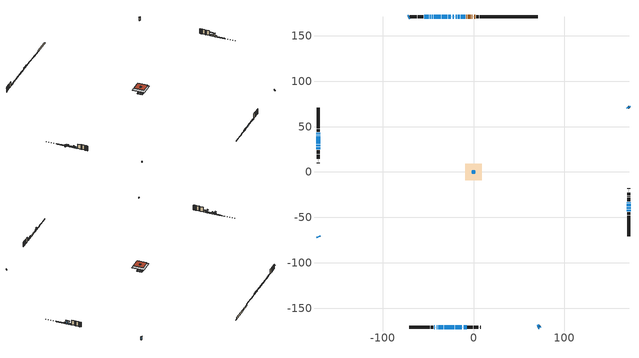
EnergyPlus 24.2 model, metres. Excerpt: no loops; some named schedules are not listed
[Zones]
conditioned space
 floor outside (Floor1 construction): -0.48,-0.48 -0.48,0.48 0.48,0.48 0.48,-0.48 z0.99
 floor adiabatic (Floor2 construction): -3.37,-3.37 -3.37,3.37 3.37,3.37 3.37,-3.37 z0.99
 floor adiabatic (AdiabaticFloorConstruction): -9.19,-9.19 -9.19,9.19 9.19,9.19 9.19,-9.19 z5.87
 floor foundation (Slab1 construction): -3.83,-3.83 -3.83,3.83 3.83,3.83 3.83,-3.83 z-1.45
 floor foundation (Slab2 construction): -3.37,-3.37 -3.37,3.37 3.37,3.37 3.37,-3.37 z-0.91
 floor foundation (Slab3 construction): -4.9,-3.03 -4.9,3.03 4.9,3.03 4.9,-3.03 z0
 wall outside (RimJoist1 construction): 29.78,171.3 14.87,171.3 / -70.95,-171.3 -56.05,-171.3 / -171.3,70.95 -171.3,56.05 / 171.3,-70.95 171.3,-56.05 z0.99:1.29
 wall outside (RimJoist2 construction): 13.94,171.3 6.85,171.3 / -55.12,-171.3 -48.02,-171.3 / -171.3,55.12 -171.3,48.02 / 171.3,-55.12 171.3,-48.02 z0.99:1.29
 wall outside (RimJoist3 construction): 5.92,171.3 2.97,171.3 / -47.09,-171.3 -44.14,-171.3 / -171.3,47.09 -171.3,44.14 / 171.3,-47.09 171.3,-44.14 z0.99:1.29
 wall outside (AdiabaticWallConstruction 1): 2.04,171.3 0.91,171.3 / -0.02,171.3 -0.31,171.3 / -1.23,171.3 -1.93,171.3 / -2.85,171.3 -4.49,171.3 / -5.42,171.3 -6.34,171.3 / -7.26,171.3 -8.08,171.3 z0.99:3.02
 wall outside (AdiabaticWallConstruction): -43.22,-171.3 -42.6,-171.3 z0.99:2.67; -171.3,43.22 -171.3,42.2 / -171.3,41.27 -171.3,40.25 / -20.04,-171.3 -17.07,-171.3 / -16.14,-171.3 -12.89,-171.3 z0.99:2.26; -171.3,39.33 -171.3,38.97 z0.99:2.74; -9,171.3 -14.06,171.3 / -41.68,-171.3 -41.46,-171.3 / -14.99,171.3 -17.59,171.3 / -40.54,-171.3 -39.77,-171.3 / -18.52,171.3 -19.66,171.3 / -20.58,171.3 -20.83,171.3 / -21.76,171.3 -22.9,171.3 / -38.84,-171.3 -37.92,-171.3 / -37,-171.3 -36.74,-171.3 / -35.82,-171.3 -34.55,-171.3 / -33.62,-171.3 -33.37,-171.3 / -32.45,-171.3 -25.31,-171.3 / -23.82,171.3 -24.18,171.3 / -24.38,-171.3 -20.97,-171.3 / 70.95,-171.3 71.66,-170.59 / -171.3,-70.95 -170.59,-71.66 / -171.3,38.04 -171.3,36.86 / -171.3,35.94 -171.3,33.05 / -171.3,32.12 -171.3,31.01 / -25.11,171.3 -27.81,171.3 / -28.74,171.3 -30.4,171.3 / -31.33,171.3 -33.19,171.3 / -34.12,171.3 -35.1,171.3 / -36.02,171.3 -40.34,171.3 / -41.27,171.3 -43.99,171.3 / -44.92,171.3 -46.21,171.3 / -47.14,171.3 -48.31,171.3 / -49.24,171.3 -54.52,171.3 / 171.3,-34.13 171.3,-33.32 / 72.31,-169.94 73.07,-169.18 / -11.96,-171.3 -11.58,-171.3 / -10.65,-171.3 -7.66,-171.3 z0.99:2.21; 171.3,-43.22 171.3,-41.38 z0.99:2.49; 171.3,-40.46 171.3,-38.65 / 171.3,70.95 170.54,71.71 / -70.95,171.3 -71.74,170.5 z0.99:5.82; 171.3,-37.72 171.3,-35.06 z0.99:3.05; -171.3,30.08 -171.3,29.72 z0.99:3.43; -171.3,28.8 -171.3,28.26 z0.99:1.53; -171.3,27.33 -171.3,24.95 z0.99:2.97
 wall outside (Wall1 construction): -55.45,171.3 -59.59,171.3 / -6.73,-171.3 -2.59,-171.3 / -171.3,24.02 -171.3,19.88 / 171.3,-32.39 171.3,-28.25 z0.99:8.31
 wall outside (Wall2 construction): -60.52,171.3 -61.34,171.3 / -1.66,-171.3 -0.84,-171.3 / -171.3,18.95 -171.3,18.13 / 171.3,-27.32 171.3,-26.5 z0.99:8.31
 wall outside (Wall3 construction): -62.27,171.3 -65,171.3 / 0.08,-171.3 2.82,-171.3 / -171.3,17.2 -171.3,14.47 / 171.3,-25.57 171.3,-22.84 z0.99:8.31
 wall outside (Wall4 construction): -65.93,171.3 -66.12,171.3 / 3.75,-171.3 3.94,-171.3 / -171.3,13.54 -171.3,13.35 / 171.3,-21.91 171.3,-21.72 z0.99:8.31
 wall outside (Wall5 construction): -67.05,171.3 -67.32,171.3 / 4.87,-171.3 5.14,-171.3 / -171.3,12.42 -171.3,12.15 / 171.3,-20.79 171.3,-20.52 z0.99:8.31
 wall outside (Wall6 construction): -68.25,171.3 -68.44,171.3 / 6.06,-171.3 6.26,-171.3 / -171.3,11.22 -171.3,11.03 / 171.3,-19.59 171.3,-19.4 z0.99:8.31
 wall outside (Wall7 construction): -69.37,171.3 -70.02,171.3 / 7.18,-171.3 7.84,-171.3 / -171.3,10.1 -171.3,9.45 / 171.3,-18.47 171.3,-17.82 z0.99:8.31
 wall foundation (FoundationWall1 construction): 45.66,171.3,-1.45 45.66,171.3,0.99 67.13,171.3,0.99 67.13,171.3,-1.35 70.95,171.3,-1.35 70.95,171.3,-1.45
 wall foundation (FoundationWall2 construction): 44.73,171.3 30.71,171.3 z-0.91:0.23
 window (WindowConstruction 39): -43.21,-171.3 -42.6,-171.3 z0.99:2.67
 window (WindowConstruction 8): -171.3,43.21 -171.3,42.2 z0.99:2.26
 window (WindowConstruction 9): -171.3,41.27 -171.3,40.25 z0.99:2.26
 window (WindowConstruction 10): -171.3,39.33 -171.3,38.97 z0.99:2.74
 window (WindowConstruction 11): -9,171.3 -14.06,171.3 z0.99:2.21
 window (WindowConstruction 12): -41.68,-171.3 -41.46,-171.3 z0.99:2.21
 window (WindowConstruction): -14.99,171.3 -17.59,171.3 z0.99:2.21
 window (WindowConstruction 40): -40.53,-171.3 -39.77,-171.3 z0.99:2.21
 window (WindowConstruction 13): 171.3,-43.21 171.3,-41.39 z0.99:2.49
 window (WindowConstruction 14): -18.52,171.3 -19.66,171.3 z0.99:2.21
 window (WindowConstruction 15): -20.59,171.3 -20.83,171.3 z0.99:2.21
 window (WindowConstruction 16): -21.76,171.3 -22.9,171.3 z0.99:2.21
 window (WindowConstruction 17): -38.84,-171.3 -37.92,-171.3 z0.99:2.21
 window (WindowConstruction 18): -36.99,-171.3 -36.75,-171.3 z0.99:2.21
 window (WindowConstruction 19): -35.82,-171.3 -34.55,-171.3 z0.99:2.21
 window (WindowConstruction 20): -33.62,-171.3 -33.37,-171.3 z0.99:2.21
 window (WindowConstruction 21): -32.45,-171.3 -25.31,-171.3 z0.99:2.21
 window (WindowConstruction 1): -23.82,171.3 -24.18,171.3 z0.99:2.21
 window (WindowConstruction 22): -24.38,-171.3 -20.97,-171.3 z0.99:2.21
 window (WindowConstruction 23): 70.95,-171.3 71.66,-170.59 z0.99:2.21
 window (WindowConstruction 24): -171.3,-70.95 -170.59,-71.66 z0.99:2.21
 window (WindowConstruction 25): -171.3,38.04 -171.3,36.86 z0.99:2.21
 window (WindowConstruction 26): -171.3,35.93 -171.3,33.05 z0.99:2.21
 window (WindowConstruction 27): -171.3,32.12 -171.3,31.01 z0.99:2.21
 window (WindowConstruction 2): -25.11,171.3 -27.81,171.3 z0.99:2.21
 window (WindowConstruction 41): -28.74,171.3 -30.4,171.3 z0.99:2.21
 window (WindowConstruction 28): 171.3,-40.46 171.3,-38.65 z0.99:5.81
 window (WindowConstruction 29): 171.3,-37.72 171.3,-35.06 z0.99:3.05
 window (WindowConstruction 30): -31.33,171.3 -33.19,171.3 z0.99:2.21
 window (WindowConstruction 31): -34.12,171.3 -35.09,171.3 z0.99:2.21
 window (WindowConstruction 32): -36.02,171.3 -40.34,171.3 z0.99:2.21
 window (WindowConstruction 33): -41.27,171.3 -43.99,171.3 z0.99:2.21
 window (WindowConstruction 34): -44.92,171.3 -46.21,171.3 z0.99:2.21
 window (WindowConstruction 3): -47.14,171.3 -48.31,171.3 z0.99:2.21
 window (WindowConstruction 35): -49.24,171.3 -54.52,171.3 z0.99:2.21
 window (WindowConstruction 36): 171.3,70.95 170.54,71.71 z0.99:5.81
 window (WindowConstruction 37): -70.95,171.3 -71.74,170.51 z0.99:5.81
 window (WindowConstruction 38): -171.3,30.08 -171.3,29.73 z0.99:3.43
 window (WindowConstruction 42): 171.3,-34.13 171.3,-33.32 z0.99:2.21
 window (WindowConstruction 43): 72.31,-169.94 73.07,-169.18 z0.99:2.21
 window (WindowConstruction 4): -20.04,-171.3 -17.07,-171.3 z0.99:2.26
 window (WindowConstruction 44): -171.3,28.8 -171.3,28.26 z0.99:1.52
 window (WindowConstruction 45): -171.3,27.33 -171.3,24.95 z0.99:2.97
 window (WindowConstruction 5): -16.14,-171.3 -12.89,-171.3 z0.99:2.26
 window (WindowConstruction 6): -11.96,-171.3 -11.58,-171.3 z0.99:2.21
 window (WindowConstruction 7): -10.65,-171.3 -7.66,-171.3 z0.99:2.21
 door (Door): 2.04,171.3 0.91,171.3 z0.99:3.02
 door (Door 1): -0.02,171.3 -0.31,171.3 z0.99:3.02
 door (Door 2): -1.24,171.3 -1.93,171.3 z0.99:3.02
 door (Door 3): -2.86,171.3 -4.49,171.3 z0.99:3.02
 door (Door 4): -5.42,171.3 -6.34,171.3 z0.99:3.02
 door (Door 5): -7.26,171.3 -8.07,171.3 z0.99:3.02
 ceiling adiabatic (AdiabaticFloorConstruction): 9.19,-9.19 9.19,9.19 -9.19,9.19 -9.19,-9.19 z5.87
 roof outside (Roof1 construction): -7.18,7.18 -7.18,-7.18 7.18,-7.18 7.18,7.18 z8.31
 roof outside (AdiabaticRoofConstruction): 1.2,1.2 -1.2,1.2 -1.2,-1.2 1.2,-1.2 z8.31; -0.66,0.66 -0.66,-0.66 0.66,-0.66 0.66,0.66 z8.31
 skylight (SkylightConstruction): 1.2,1.2 -1.2,1.2 -1.2,-1.2 1.2,-1.2 z8.31
 skylight (SkylightConstruction 1): -0.66,0.66 -0.66,-0.66 0.66,-0.66 0.66,0.66 z8.31
shading: -42.31,-171.3 -43.51,-171.3 -43.51,-173.12 -42.31,-173.12 z2.97; -171.3,41.9 -171.3,43.51 -172.21,43.51 -172.21,41.9 z2.56; -171.3,39.96 -171.3,41.57 -176.18,41.57 -176.18,39.96 z2.56; -171.3,37.75 -171.3,40.54 -171.91,40.54 -171.91,37.75 z3.96; 171.3,-41.09 171.3,-43.51 171.91,-43.51 171.91,-41.09 z2.79; -37.31,-171.3 -39.45,-171.3 -39.45,-171.91 -37.31,-171.91 z2.82; 171.3,-38.04 171.3,-41.07 171.91,-41.07 171.91,-38.04 z6.42; 171.3,-32.01 171.3,-40.77 171.91,-40.77 171.91,-32.01 z6.1; 170.11,72.14 171.73,70.52 172.16,70.95 170.54,72.57 z6.42; -72.18,170.07 -70.52,171.73 -70.95,172.16 -72.61,170.51 z6.42; -171.3,29.12 -171.3,30.69 -174.35,30.69 -174.35,29.12 z4.04; -16.77,-171.3 -20.34,-171.3 -20.34,-172.52 -16.77,-172.52 z2.56; -171.3,27.96 -171.3,29.1 -172.52,29.1 -172.52,27.96 z1.82; -171.3,24.65 -171.3,27.63 -172.52,27.63 -172.52,24.65 z3.27; -12.59,-171.3 -16.44,-171.3 -16.44,-172.52 -12.59,-172.52 z2.56; -11.28,-171.3 -12.26,-171.3 -12.26,-173.12 -11.28,-173.12 z2.51
[Building]
Building 1: Terrain=Suburbs
[Site:Location]
Vancouver Intl AP_BC: Latitude {deg}=49.19; Longitude {deg}=-123.18; Time Zone {hr}=-8; Elevation {m}=4; Keep Site Location Information=Yes
[Site:GroundTemperature:Shallow]
8.06451, 6.96315, 6.87495, 7.3976, 9.49575, 11.5841, 13.3946, 14.5416, 14.639, 13.7062, 11.9418, 9.91751
[Site:WaterMainsTemperature]
Calculation Method=Schedule; Temperature Schedule=mains temperature schedule
[Material] Roughness=Rough; Thermal Absorptance=0.9
Name | Thickness {m} | Conductivity {W/m-K} | Density {kg/m3} | Specific Heat {J/kg-K} | Solar Absorptance | Visible Absorptance
asphalt or fiberglass shingles | 0.00635 | 0.162714 | 1121.4 | 1465.45 | 0.4 | 0.4
asphalt or fiberglass shingles 1 | 0.00635 | 0.162714 | 1121.4 | 1465.45 | 0.7 | 0.7
concrete 4.0 in. | 0.1016 | 1.803125 | 2242.8 | 837.4 | 0.7 | 0.7
concrete 8.0 in. | 0.2032 | 1.803125 | 2242.8 | 837.4 | 0.7 | 0.7
door material | 0.04445 | 0.0639163 | 512.64 | 1214.23 | 0.7 | 0.7
door material 1 | 0.04445 | 0.188738 | 512.64 | 1214.23 | 0.7 | 0.7
exterior vertical ins | 0.00216305 | 0.029427 | 32.04 | 1214.23 | 0.7 | 0.7
exterior vertical ins 1 | 0.00139922 | 0.029427 | 32.04 | 1214.23 | 0.7 | 0.7
floor covering | 0.0127 | 0.0433444 | 54.468 | 1339.84 | 0.6 | 0.6
floor covering 1 | 0.0127 | 9.015625 | 54.468 | 1339.84 | 0.6 | 0.6
floor rigid ins; roof rigid ins | 0.051816 | 0.029427 | 32.04 | 1214.23 | 0.7 | 0.7
floor rigid ins 1; roof rigid ins 1; wall rigid ins | 0.512978 | 0.029427 | 32.04 | 1214.23 | 0.7 | 0.7
floor stud and cavity | 0.1397 | 0.0831458 | 92.3553 | 1139.71 | 0.7 | 0.7
floor stud and cavity 1 | 0.0889 | 0.233522 | 50.32683 | 1063.81 | 0.7 | 0.7
floor stud and cavity 2 | 0.1397 | 1.75129 | 37.0049 | 1207.88 | 0.7 | 0.7
furniture material conditioned space 1 | 0.1524 | 0.115458 | 640.8 | 1214.23 | 0.6 | 0.6
gypsum board | 0.0127 | 0.160291 | 801 | 837.4 | 0.6 | 0.6
gypsum board 1 | 0.0127 | 0.160291 | 801 | 837.4 | 0.7 | 0.7
osb sheathing 0.5 in. | 0.0127 | 0.115458 | 512.64 | 1214.23 | 0.7 | 0.7
osb sheathing 0.75 in. | 0.01905 | 0.115458 | 512.64 | 1214.23 | 0.7 | 0.7
osb sheathing 2.0 in. | 0.0508 | 0.115458 | 512.64 | 1214.23 | 0.7 | 0.7
rim joist stud and cavity | 0.0508 | 0.028103 | 125.044 | 1163.47 | 0.6 | 0.6
rim joist stud and cavity 1 | 0.0508 | 0.028213 | 125.044 | 1163.47 | 0.6 | 0.6
roof stud and cavity | 0.2032 | 0.17513 | 78.34581 | 1123.46 | 0.7 | 0.7
roof stud and cavity 1 | 0.18415 | 1.7868 | 37.0049 | 1207.88 | 0.6 | 0.6
wall stud and cavity | 0.1397 | 0.0911936 | 139.0536 | 1170.24 | 0.7 | 0.7
wall stud and cavity 1 | 0.1397 | 0.0901573 | 139.0536 | 1170.24 | 0.7 | 0.7
wall stud and cavity 2 | 0.1397 | 0.0932297 | 139.0536 | 1170.24 | 0.7 | 0.7
wall stud and cavity 3 | 0.1397 | 0.0930111 | 139.0536 | 1170.24 | 0.7 | 0.7
wall stud and cavity 4 | 0.1397 | 0.132452 | 139.0536 | 1170.24 | 0.7 | 0.7
wall stud and cavity 5 | 0.1397 | 0.139436 | 139.0536 | 1170.24 | 0.7 | 0.7
wall stud and cavity 6 | 0.1397 | 0.100653 | 139.0536 | 1170.24 | 0.7 | 0.7
wall stud and cavity 7 | 0.0889 | 0.380278 | 52.3479 | 1209.89 | 0.7 | 0.7
wall stud and cavity 8 | 0.0889 | 0.391764 | 83.0341 | 1211.67 | 0.7 | 0.7
wood siding | 0.0254 | 0.102417 | 544.68 | 1172.36 | 0.4 | 0.4
wood siding 1; wood siding 2; wood siding 3 | 0.0254 | 0.102417 | 544.68 | 1172.36 | 0.7 | 0.7
[WindowMaterial:SimpleGlazingSystem]
Name | U-Factor {W/m2-K} | Solar Heat Gain Coefficient
SkylightMaterial | 3.89213 | 0.7499
SkylightMaterial 1 | 5.64975 | 0.7368
WindowMaterial | 3.71739 | 0.71
WindowMaterial 1 | 5.624059 | 0.6
WindowMaterial 10 | 3.90135 | 0.68
WindowMaterial 11 | 4.7593 | 0.61
WindowMaterial 12 | 5.89604 | 0.78
WindowMaterial 13 | 2.95653 | 0.64
WindowMaterial 14 | 6.08625 | 0.57
WindowMaterial 15 | 5.55195 | 0.72
WindowMaterial 16 | 3.80653 | 0.69
WindowMaterial 17 | 3.66288 | 0.7
WindowMaterial 18 | 4.979606 | 0.6
WindowMaterial 19 | 3.78893 | 0.69
WindowMaterial 2 | 3.39431 | 0.72
WindowMaterial 20 | 3.6589 | 0.71
WindowMaterial 21 | 3.79347 | 0.69
WindowMaterial 22 | 4.158 | 0.68
WindowMaterial 23 | 4.25339 | 0.68
WindowMaterial 24 | 3.7259 | 0.69
WindowMaterial 25 | 2.86512 | 0.72
WindowMaterial 26 | 3.26882 | 0.73
WindowMaterial 27 | 2.98152 | 0.62
WindowMaterial 28 | 2.98776 | 0.61
WindowMaterial 29 | 2.8725 | 0.71
WindowMaterial 3 | 5.55536 | 0.72
WindowMaterial 30 | 2.93098 | 0.66
WindowMaterial 31 | 5.56785 | 0.72
WindowMaterial 32 | 3.44825 | 0.72
WindowMaterial 33 | 2.89351 | 0.69
WindowMaterial 34 | 2.890102 | 0.7
WindowMaterial 35 | 4.50436 | 0.63
WindowMaterial 36 | 2.95937 | 0.63
WindowMaterial 37 | 2.96789 | 0.62
WindowMaterial 38 | 2.97698 | 0.62
WindowMaterial 39 | 4.40726 | 0.67
WindowMaterial 4 | 3.716251 | 0.71
WindowMaterial 40 | 3.7242 | 0.69
WindowMaterial 41 | 5.62065 | 0.6
WindowMaterial 42 | 4.05636 | 0.69
WindowMaterial 5 | 3.69411 | 0.71
WindowMaterial 6 | 4.576468 | 0.63
WindowMaterial 7 | 3.7577 | 0.71
WindowMaterial 8 | 3.73556 | 0.69
WindowMaterial 9 | 4.57022 | 0.63
[Construction]
AdiabaticFloorConstruction: floor stud and cavity 2, floor rigid ins 1, osb sheathing 0.75 in., floor covering
AdiabaticRoofConstruction: asphalt or fiberglass shingles 1, roof rigid ins 1, osb sheathing 0.75 in., roof stud and cavity 1
AdiabaticWallConstruction: wood siding 2, wall rigid ins, wall stud and cavity 7, gypsum board
AdiabaticWallConstruction 1: wood siding 3, wall rigid ins, wall stud and cavity 7, gypsum board
Door; Door 2: door material
Door 1; Door 3; Door 4; Door 5: door material 1
Floor1 construction: floor stud and cavity, floor rigid ins, osb sheathing 0.75 in., floor covering
Floor2 construction: floor stud and cavity 1, floor covering 1
FoundationWall1 construction: concrete 8.0 in.
FoundationWall2 construction: concrete 8.0 in., gypsum board 1
furniture construction conditioned space 1: furniture material conditioned space 1
PartitionWallConstruction: gypsum board, wall stud and cavity 8, gypsum board
RimJoist1 construction; RimJoist2 construction: wood siding 1, osb sheathing 2.0 in., rim joist stud and cavity
RimJoist3 construction: wood siding 1, osb sheathing 2.0 in., rim joist stud and cavity 1
Roof1 construction: asphalt or fiberglass shingles, roof rigid ins, osb sheathing 0.75 in., roof stud and cavity, gypsum board
SkylightConstruction: SkylightMaterial
SkylightConstruction 1: SkylightMaterial 1
Slab1 construction; Slab2 construction; Slab3 construction: concrete 4.0 in.
Wall1 construction: wood siding, osb sheathing 0.5 in., wall stud and cavity, gypsum board
Wall2 construction: wood siding, osb sheathing 0.5 in., wall stud and cavity 1, gypsum board
Wall3 construction: wood siding, osb sheathing 0.5 in., wall stud and cavity 2, gypsum board
Wall4 construction: wood siding, osb sheathing 0.5 in., wall stud and cavity 3, gypsum board
Wall5 construction: wood siding, osb sheathing 0.5 in., wall stud and cavity 4, gypsum board
Wall6 construction: wood siding, osb sheathing 0.5 in., wall stud and cavity 5, gypsum board
Wall7 construction: wood siding, osb sheathing 0.5 in., wall stud and cavity 6, gypsum board
WindowConstruction: WindowMaterial
WindowConstruction 1: WindowMaterial 1
WindowConstruction 10: WindowMaterial 9
WindowConstruction 11: WindowMaterial 10
WindowConstruction 12: WindowMaterial 11
WindowConstruction 13: WindowMaterial 12
WindowConstruction 14: WindowMaterial 13
WindowConstruction 15; WindowConstruction 18: WindowMaterial 14
WindowConstruction 16: WindowMaterial 15
WindowConstruction 17: WindowMaterial 16
WindowConstruction 19: WindowMaterial 17
WindowConstruction 2: WindowMaterial 2
WindowConstruction 20: WindowMaterial 18
WindowConstruction 21: WindowMaterial 19
WindowConstruction 22: WindowMaterial 20
WindowConstruction 23; WindowConstruction 24: WindowMaterial 21
WindowConstruction 25: WindowMaterial 22
WindowConstruction 26: WindowMaterial 23
WindowConstruction 27: WindowMaterial 24
WindowConstruction 28: WindowMaterial 25
WindowConstruction 29: WindowMaterial 26
WindowConstruction 3: WindowMaterial 3
WindowConstruction 30: WindowMaterial 27
WindowConstruction 31: WindowMaterial 28
WindowConstruction 32: WindowMaterial 29
WindowConstruction 33: WindowMaterial 30
WindowConstruction 34: WindowMaterial 31
WindowConstruction 35: WindowMaterial 32
WindowConstruction 36: WindowMaterial 33
WindowConstruction 37: WindowMaterial 34
WindowConstruction 38: WindowMaterial 35
WindowConstruction 39: WindowMaterial 36
WindowConstruction 4: WindowMaterial 4
WindowConstruction 40: WindowMaterial 37
WindowConstruction 41: WindowMaterial 38
WindowConstruction 42: WindowMaterial 39
WindowConstruction 43: WindowMaterial 40
WindowConstruction 44: WindowMaterial 41
WindowConstruction 45: WindowMaterial 42
WindowConstruction 5: WindowMaterial 5
WindowConstruction 6: WindowMaterial 6
WindowConstruction 7: WindowMaterial 7
WindowConstruction 8; WindowConstruction 9: WindowMaterial 8
[Zone]
conditioned space: Multiplier=1; Volume {m3}=1236.4; Part of Total Floor Area=Yes
[Space]
conditioned space 1: Zone=conditioned space; Volume {m3}=1236.4
[SurfaceProperty:ExposedFoundationPerimeter] Exposed Perimeter Calculation Method=TotalExposedPerimeter
Name | Total Exposed Perimeter {m}
Slab1 | 25.298
Slab2 | 14.021
Slab3 | 31.699
[InternalMass] Zone or ZoneList=conditioned space; Space or SpaceList=conditioned space 1
Name | Construction | Surface Area {m2}
furniture mass conditioned space 1 | furniture construction conditioned space 1 | 218.976
partition wall mass | PartitionWallConstruction | 502.1
[Lights]
interior lighting: Zone or ZoneList or Space or SpaceList=conditioned space 1; Schedule=interior lighting schedule; Design Level Calculation Method=LightingLevel; Lighting Level {W}=343.2; Return Air Fraction=0; Fraction Radiant=0.6; Fraction Visible=0.2; Fraction Replaceable=1
[People]
occupants: Zone or ZoneList or Space or SpaceList=conditioned space 1; Number of People Schedule=occupants schedule; Number of People Calculation Method=People; Number of People=3; Fraction Radiant=0.314171; Sensible Heat Fraction=0.56303; Activity Level Schedule=occupants activity schedule; Carbon Dioxide Generation Rate {m3/s-W}=0; Enable ASHRAE 55 Comfort Warnings=No; Mean Radiant Temperature Calculation Type=EnclosureAveraged
[ElectricEquipment] Zone or ZoneList or Space or SpaceList=conditioned space 1; Design Level Calculation Method=EquipmentLevel
Name | Schedule | Design Level {W} | Fraction Latent | Fraction Radiant | Fraction Lost
clothes dryer | clothes dryer schedule | 140.772 | 0.015 | 0.081 | 0.85
clothes washer | clothes washer schedule | 32.1985 | 0.03 | 0.162 | 0.7
cooking range | cooking range schedule | 215.147 | 0.08 | 0.432 | 0.2
dishwasher | dishwasher schedule | 66.8632 | 0.3 | 0.18 | 0.4
fridge | fridge schedule | 72.9452 | 0 | 0.6 | 0
mech vent bath fan 0 | mech vent bath fan 0 schedule | 25.1 | 0 | 0 | 1
mech vent bath fan 1 | mech vent bath fan 1 schedule | 25.1 | 0 | 0 | 1
mech vent house fan | mech vent house fan schedule | 0 | 0 | 0 | 1
mech vent house fan cfis | mech vent house fan cfis schedule | 0 | 0 | 0 | 0
mech vent range fan 0 | mech vent range fan 0 schedule | 57 | 0 | 0 | 1
misc plug loads | misc plug loads schedule | 494.7 | 0.045 | 0.513 | 0.1
whole house fan | Always On Discrete | 0 | 0 | 0 | 1
[OtherEquipment] Zone or ZoneList or Space or SpaceList=conditioned space 1; Design Level Calculation Method=EquipmentLevel
Name | Fuel Type | Schedule | Design Level {W} | Fraction Latent | Fraction Radiant | Fraction Lost
clothes dryer 1 | Electricity | clothes dryer schedule | 0 | 0.015 | 0.081 | 0.85
cooking range 1 | Electricity | cooking range schedule | 0 | 0.08 | 0.432 | 0.2
general water use latent | None | general water use schedule | 62.594 | 1 | 0 | 0
general water use sensible | None | general water use schedule | -61.6891 | 0 | 0.6 | 0
mech vent house fan latent load | None | Always On Discrete | 0 | 1 | 0 | 0
mech vent house fan sensible load | None | Always On Discrete | 0 | 0 | 0 | 0
water heater energy adjustment1; water heater energy adjustment2 | NaturalGas | Always On Discrete | 0.01 | 0 | 0 | 1
[ZoneInfiltration:DesignFlowRate] Zone or ZoneList or Space or SpaceList=conditioned space 1; Schedule=Always On Discrete; Design Flow Rate Calculation Method=Flow/Zone; Design Flow Rate {m3/s}=0
infil flow; natural vent flow; whole house fan flow
[Foundation:Kiva] Initial Indoor Air Temperature {C}=18; Wall Depth Below Slab {m}=0.2032
Name | Wall Height Above Grade {m} | Custom Block Material Name 1 | Custom Block Depth 1 {m} | Custom Block X Position 1 {m} | Custom Block Z Position 1 {m}
Foundation Kiva 1 | 0.98999 | exterior vertical ins | 2.43998 | 0.2032 | 0
Foundation Kiva 2 | 0.230002 | exterior vertical ins 1 | 1.14001 | 0.2159 | 0
Foundation Kiva 3 | 0.1016
[Foundation:Kiva:Settings]
Soil Conductivity {W/m-K}=0.849921; Soil Density {kg/m3}=1842.3; Soil Specific Heat {J/kg-K}=418.7; Ground Solar Absorptivity=0.9; Ground Thermal Absorptivity=0.9; Ground Surface Roughness {m}=0.03; Far-Field Width {m}=40; Deep-Ground Boundary Condition=ZeroFlux; Deep-Ground Depth {m}=40; Minimum Cell Dimension {m}=0.2; Maximum Cell Growth Coefficient=3; Simulation Timestep=Timestep
[Exterior:Lights]
exterior lighting: Schedule=exterior lighting schedule; Design Level {W}=75.6
[Schedule:Week:Daily]
interior lighting schedule Week Rule - Jan1-Jan27: interior lighting schedule day, interior lighting schedule day, interior lighting schedule day, interior lighting schedule day, interior lighting schedule day, interior lighting schedule day, interior lighting schedule day, interior lighting schedule default day, interior lighting schedule default day, interior lighting schedule default day, interior lighting schedule default day, interior lighting schedule default day
interior lighting schedule Week Rule - Jan28-Feb3: interior lighting schedule day, interior lighting schedule day, interior lighting schedule day, interior lighting schedule day, interior lighting schedule day 1, interior lighting schedule day 1, interior lighting schedule day 1, interior lighting schedule default day, interior lighting schedule default day, interior lighting schedule default day, interior lighting schedule default day, interior lighting schedule default day
interior lighting schedule Week Rule - Feb4-Feb24: interior lighting schedule day 1, interior lighting schedule day 1, interior lighting schedule day 1, interior lighting schedule day 1, interior lighting schedule day 1, interior lighting schedule day 1, interior lighting schedule day 1, interior lighting schedule default day, interior lighting schedule default day, interior lighting schedule default day, interior lighting schedule default day, interior lighting schedule default day
interior lighting schedule Week Rule - Feb25-Mar3: interior lighting schedule day 1, interior lighting schedule day 1, interior lighting schedule day 1, interior lighting schedule day 1, interior lighting schedule day 2, interior lighting schedule day 2, interior lighting schedule day 2, interior lighting schedule default day, interior lighting schedule default day, interior lighting schedule default day, interior lighting schedule default day, interior lighting schedule default day
interior lighting schedule Week Rule - Mar4-Mar31: interior lighting schedule day 2, interior lighting schedule day 2, interior lighting schedule day 2, interior lighting schedule day 2, interior lighting schedule day 2, interior lighting schedule day 2, interior lighting schedule day 2, interior lighting schedule default day, interior lighting schedule default day, interior lighting schedule default day, interior lighting schedule default day, interior lighting schedule default day
interior lighting schedule Week Rule - Apr1-Apr28: interior lighting schedule day 3, interior lighting schedule day 3, interior lighting schedule day 3, interior lighting schedule day 3, interior lighting schedule day 3, interior lighting schedule day 3, interior lighting schedule day 3, interior lighting schedule default day, interior lighting schedule default day, interior lighting schedule default day, interior lighting schedule default day, interior lighting schedule default day
interior lighting schedule Week Rule - Apr29-May5: interior lighting schedule day 3, interior lighting schedule day 3, interior lighting schedule day 4, interior lighting schedule day 4, interior lighting schedule day 4, interior lighting schedule day 4, interior lighting schedule day 4, interior lighting schedule default day, interior lighting schedule default day, interior lighting schedule default day, interior lighting schedule default day, interior lighting schedule default day
interior lighting schedule Week Rule - May6-May26: interior lighting schedule day 4, interior lighting schedule day 4, interior lighting schedule day 4, interior lighting schedule day 4, interior lighting schedule day 4, interior lighting schedule day 4, interior lighting schedule day 4, interior lighting schedule default day, interior lighting schedule default day, interior lighting schedule default day, interior lighting schedule default day, interior lighting schedule default day
interior lighting schedule Week Rule - May27-Jun2: interior lighting schedule day 4, interior lighting schedule day 4, interior lighting schedule day 4, interior lighting schedule day 4, interior lighting schedule day 4, interior lighting schedule day 5, interior lighting schedule day 5, interior lighting schedule default day, interior lighting schedule default day, interior lighting schedule default day, interior lighting schedule default day, interior lighting schedule default day
interior lighting schedule Week Rule - Jun3-Jun30: interior lighting schedule day 5, interior lighting schedule day 5, interior lighting schedule day 5, interior lighting schedule day 5, interior lighting schedule day 5, interior lighting schedule day 5, interior lighting schedule day 5, interior lighting schedule default day, interior lighting schedule default day, interior lighting schedule default day, interior lighting schedule default day, interior lighting schedule default day
interior lighting schedule Week Rule - Jul1-Jul28: interior lighting schedule day 6, interior lighting schedule day 6, interior lighting schedule day 6, interior lighting schedule day 6, interior lighting schedule day 6, interior lighting schedule day 6, interior lighting schedule day 6, interior lighting schedule default day, interior lighting schedule default day, interior lighting schedule default day, interior lighting schedule default day, interior lighting schedule default day
interior lighting schedule Week Rule - Jul29-Aug4: interior lighting schedule day 6, interior lighting schedule day 6, interior lighting schedule day 6, interior lighting schedule day 7, interior lighting schedule day 7, interior lighting schedule day 7, interior lighting schedule day 7, interior lighting schedule default day, interior lighting schedule default day, interior lighting schedule default day, interior lighting schedule default day, interior lighting schedule default day
interior lighting schedule Week Rule - Aug5-Aug25: interior lighting schedule day 7, interior lighting schedule day 7, interior lighting schedule day 7, interior lighting schedule day 7, interior lighting schedule day 7, interior lighting schedule day 7, interior lighting schedule day 7, interior lighting schedule default day, interior lighting schedule default day, interior lighting schedule default day, interior lighting schedule default day, interior lighting schedule default day
interior lighting schedule Week Rule - Aug26-Sep1: interior lighting schedule day 7, interior lighting schedule day 7, interior lighting schedule day 7, interior lighting schedule day 7, interior lighting schedule day 7, interior lighting schedule day 7, interior lighting schedule day 8, interior lighting schedule default day, interior lighting schedule default day, interior lighting schedule default day, interior lighting schedule default day, interior lighting schedule default day
interior lighting schedule Week Rule - Sep2-Sep29: interior lighting schedule day 8, interior lighting schedule day 8, interior lighting schedule day 8, interior lighting schedule day 8, interior lighting schedule day 8, interior lighting schedule day 8, interior lighting schedule day 8, interior lighting schedule default day, interior lighting schedule default day, interior lighting schedule default day, interior lighting schedule default day, interior lighting schedule default day
interior lighting schedule Week Rule - Sep30-Oct6: interior lighting schedule day 8, interior lighting schedule day 9, interior lighting schedule day 9, interior lighting schedule day 9, interior lighting schedule day 9, interior lighting schedule day 9, interior lighting schedule day 9, interior lighting schedule default day, interior lighting schedule default day, interior lighting schedule default day, interior lighting schedule default day, interior lighting schedule default day
interior lighting schedule Week Rule - Oct7-Oct27: interior lighting schedule day 9, interior lighting schedule day 9, interior lighting schedule day 9, interior lighting schedule day 9, interior lighting schedule day 9, interior lighting schedule day 9, interior lighting schedule day 9, interior lighting schedule default day, interior lighting schedule default day, interior lighting schedule default day, interior lighting schedule default day, interior lighting schedule default day
[Schedule:Year]
interior lighting schedule: interior lighting schedule Week Rule - Jan1-Jan27, 1, 1, 1, 27, interior lighting schedule Week Rule - Jan28-Feb3, 1, 28, 2, 3, interior lighting schedule Week Rule - Feb4-Feb24, 2, 4, 2, 24, interior lighting schedule Week Rule - Feb25-Mar3, 2, 25, 3, 3, interior lighting schedule Week Rule - Mar4-Mar31, 3, 4, 3, 31, interior lighting schedule Week Rule - Apr1-Apr28, 4, 1, 4, 28, interior lighting schedule Week Rule - Apr29-May5, 4, 29, 5, 5, interior lighting schedule Week Rule - May6-May26, 5, 6, 5, 26, interior lighting schedule Week Rule - May27-Jun2, 5, 27, 6, 2, interior lighting schedule Week Rule - Jun3-Jun30, 6, 3, 6, 30, interior lighting schedule Week Rule - Jul1-Jul28, 7, 1, 7, 28, interior lighting schedule Week Rule - Jul29-Aug4, 7, 29, 8, 4, interior lighting schedule Week Rule - Aug5-Aug25, 8, 5, 8, 25, interior lighting schedule Week Rule - Aug26-Sep1, 8, 26, 9, 1, interior lighting schedule Week Rule - Sep2-Sep29, 9, 2, 9, 29, interior lighting schedule Week Rule - Sep30-Oct6, 9, 30, 10, 6, interior lighting schedule Week Rule - Oct7-Oct27, 10, 7, 10, 27, interior lighting schedule Week Rule - Oct28-Nov3, 10, 28, 11, 3, interior lighting schedule Week Rule - Nov4-Nov24, 11, 4, 11, 24, interior lighting schedule Week Rule - Nov25-Dec1, 11, 25, 12, 1, interior lighting schedule Week Rule - Dec2-Dec31, 12, 2, 12, 31
occupants schedule: occupants schedule Week Rule - Jan1-Dec31, 1, 1, 12, 31
clothes dryer schedule: clothes dryer schedule Week Rule - Jan1-Dec31, 1, 1, 12, 31
clothes washer schedule: clothes washer schedule Week Rule - Jan1-Dec31, 1, 1, 12, 31
cooking range schedule: cooking range schedule Week Rule - Jan1-Dec31, 1, 1, 12, 31
dishwasher schedule: dishwasher schedule Week Rule - Jan1-Dec31, 1, 1, 12, 31
mech vent bath fan 0 schedule: mech vent bath fan 0 schedule Week Rule - Jan1-Dec31, 1, 1, 12, 31
mech vent bath fan 1 schedule: mech vent bath fan 1 schedule Week Rule - Jan1-Dec31, 1, 1, 12, 31
mech vent range fan 0 schedule: mech vent range fan 0 schedule Week Rule - Jan1-Dec31, 1, 1, 12, 31
misc plug loads schedule: misc plug loads schedule Week Rule - Jan1-Dec31, 1, 1, 12, 31
general water use schedule: general water use schedule Week Rule - Jan1-Dec31, 1, 1, 12, 31
exterior lighting schedule: exterior lighting schedule Week Rule - Jan1-Jan27, 1, 1, 1, 27, exterior lighting schedule Week Rule - Jan28-Feb3, 1, 28, 2, 3, exterior lighting schedule Week Rule - Feb4-Feb24, 2, 4, 2, 24, exterior lighting schedule Week Rule - Feb25-Mar3, 2, 25, 3, 3, exterior lighting schedule Week Rule - Mar4-Mar31, 3, 4, 3, 31, exterior lighting schedule Week Rule - Apr1-Apr28, 4, 1, 4, 28, exterior lighting schedule Week Rule - Apr29-May5, 4, 29, 5, 5, exterior lighting schedule Week Rule - May6-May26, 5, 6, 5, 26, exterior lighting schedule Week Rule - May27-Jun2, 5, 27, 6, 2, exterior lighting schedule Week Rule - Jun3-Jun30, 6, 3, 6, 30, exterior lighting schedule Week Rule - Jul1-Jul28, 7, 1, 7, 28, exterior lighting schedule Week Rule - Jul29-Aug4, 7, 29, 8, 4, exterior lighting schedule Week Rule - Aug5-Aug25, 8, 5, 8, 25, exterior lighting schedule Week Rule - Aug26-Sep1, 8, 26, 9, 1, exterior lighting schedule Week Rule - Sep2-Sep29, 9, 2, 9, 29, exterior lighting schedule Week Rule - Sep30-Oct6, 9, 30, 10, 6, exterior lighting schedule Week Rule - Oct7-Oct27, 10, 7, 10, 27, exterior lighting schedule Week Rule - Oct28-Nov3, 10, 28, 11, 3, exterior lighting schedule Week Rule - Nov4-Nov24, 11, 4, 11, 24, exterior lighting schedule Week Rule - Nov25-Dec1, 11, 25, 12, 1, exterior lighting schedule Week Rule - Dec2-Dec31, 12, 2, 12, 31
[Schedule:Constant]
Name | Hourly Value
occupants activity schedule | 117.228
fridge schedule | 0
mech vent house fan schedule; mech vent house fan cfis schedule; Always On Discrete | 1
[Schedule:Compact]
mains temperature schedule: Through: 01/01, For: AllDays, Until: 24:00, 11.375, Through: 01/02, For: AllDays, Until: 24:00, 11.3367, Through: 01/03, For: AllDays, Until: 24:00, 11.2994, Through: 01/04, For: AllDays, Until: 24:00, 11.2628, Through: 01/05, For: AllDays, Until: 24:00, 11.2267, Through: 01/06, For: AllDays, Until: 24:00, 11.1917, Through: 01/07, For: AllDays, Until: 24:00, 11.1578, Through: 01/08, For: AllDays, Until: 24:00, 11.1244, Through: 01/09, For: AllDays, Until: 24:00, 11.0917, Through: 01/10, For: AllDays, Until: 24:00, 11.06, Through: 01/11, For: AllDays, Until: 24:00, 11.0289, Through: 01/12, For: AllDays, Until: 24:00, 10.9989, Through: 01/13, For: AllDays, Until: 24:00, 10.97, Through: 01/14, For: AllDays, Until: 24:00, 10.9417, Through: 01/15, For: AllDays, Until: 24:00, 10.9139, Through: 01/16, For: AllDays, Until: 24:00, 10.8878, Through: 01/17, For: AllDays, Until: 24:00, 10.8622, Through: 01/18, For: AllDays, Until: 24:00, 10.8372, Through: 01/19, For: AllDays, Until: 24:00, 10.8133, Through: 01/20, For: AllDays, Until: 24:00, 10.7906, Through: 01/21, For: AllDays, Until: 24:00, 10.7683, Through: 01/22, For: AllDays, Until: 24:00, 10.7478, Through: 01/23, For: AllDays, Until: 24:00, 10.7272, Through: 01/24, For: AllDays, Until: 24:00, 10.7083, Through: 01/25, For: AllDays, Until: 24:00, 10.69, Through: 01/26, For: AllDays, Until: 24:00, 10.6728, Through: 01/27, For: AllDays, Until: 24:00, 10.6567, Through: 01/28, For: AllDays, Until: 24:00, 10.6411, Through: 01/29, For: AllDays, Until: 24:00, 10.6267, Through: 01/30, For: AllDays, Until: 24:00, 10.6133, Through: 01/31, For: AllDays, Until: 24:00, 10.6011, Through: 02/01, For: AllDays, Until: 24:00, 10.59, Through: 02/02, For: AllDays, Until: 24:00, 10.5794, Through: 02/03, For: AllDays, Until: 24:00, 10.57, Through: 02/04, For: AllDays, Until: 24:00, 10.5617, Through: 02/05, For: AllDays, Until: 24:00, 10.5539, Through: 02/06, For: AllDays, Until: 24:00, 10.5478, Through: 02/07, For: AllDays, Until: 24:00, 10.5422, Through: 02/08, For: AllDays, Until: 24:00, 10.5378, Through: 02/09, For: AllDays, Until: 24:00, 10.5339, Through: 02/10, For: AllDays, Until: 24:00, 10.5317, Through: 02/11, For: AllDays, Until: 24:00, 10.53, Through: 02/12, For: AllDays, Until: 24:00, 10.53, Through: 02/13, For: AllDays, Until: 24:00, 10.5306, Through: 02/14, For: AllDays, Until: 24:00, 10.5317, Through: 02/15, For: AllDays, Until: 24:00, 10.5344, Through: 02/16, For: AllDays, Until: 24:00, 10.5378, Through: 02/17, For: AllDays, Until: 24:00, 10.5428, Through: 02/18, For: AllDays, Until: 24:00, 10.5483, Through: 02/19, For: AllDays, Until: 24:00, 10.5544, Through: 02/20, For: AllDays, Until: 24:00, 10.5622, Through: 02/21, For: AllDays, Until: 24:00, 10.5706, Through: 02/22, For: AllDays, Until: 24:00, 10.5806, Through: 02/23, For: AllDays, Until: 24:00, 10.5911, Through: 02/24, For: AllDays, Until: 24:00, 10.6022, Through: 02/25, For: AllDays, Until: 24:00, 10.615, Through: 02/26, For: AllDays, Until: 24:00, 10.6283, Through: 02/27, For: AllDays, Until: 24:00, 10.6428, Through: 02/28, For: AllDays, Until: 24:00, 10.6583, Through: 03/01, For: AllDays, Until: 24:00, 10.6744, Through: 03/02, For: AllDays, Until: 24:00, 10.6917, Through: 03/03, For: AllDays, Until: 24:00, 10.71, Through: 03/04, For: AllDays, Until: 24:00, 10.7294, Through: 03/05, For: AllDays, Until: 24:00, 10.7494, Through: 03/06, For: AllDays, Until: 24:00, 10.7706, Through: 03/07, For: AllDays, Until: 24:00, 10.7928, Through: 03/08, For: AllDays, Until: 24:00, 10.8161, Through: 03/09, For: AllDays, Until: 24:00, 10.84, Through: 03/10, For: AllDays, Until: 24:00, 10.8644, Through: 03/11, For: AllDays, Until: 24:00, 10.8906, Through: 03/12, For: AllDays, Until: 24:00, 10.9167, Through: 03/13, For: AllDays, Until: 24:00, 10.9444, Through: 03/14, For: AllDays, Until: 24:00, 10.9728, Through: 03/15, For: AllDays, Until: 24:00, 11.0022, Through: 03/16, For: AllDays, Until: 24:00, 11.0322, Through: 03/17, For: AllDays, Until: 24:00, 11.0633, Through: 03/18, For: AllDays, Until: 24:00, 11.095, Through: 03/19, For: AllDays, Until: 24:00, 11.1278, Through: 03/20, For: AllDays, Until: 24:00, 11.1611, Through: 03/21, For: AllDays, Until: 24:00, 11.1956, Through: 03/22, For: AllDays, Until: 24:00, 11.2306, Through: 03/23, For: AllDays, Until: 24:00, 11.2667, Through: 03/24, For: AllDays, Until: 24:00, 11.3033, Through: 03/25, For: AllDays, Until: 24:00, 11.3406, Through: 03/26, For: AllDays, Until: 24:00, 11.3789, Through: 03/27, For: AllDays, Until: 24:00, 11.4178, Through: 03/28, For: AllDays, Until: 24:00, 11.4572, Through: 03/29, For: AllDays, Until: 24:00, 11.4978, Through: 03/30, For: AllDays, Until: 24:00, 11.5389, Through: 03/31, For: AllDays, Until: 24:00, 11.5811, Through: 04/01, For: AllDays, Until: 24:00, 11.6233, Through: 04/02, For: AllDays, Until: 24:00, 11.6667, Through: 04/03, For: AllDays, Until: 24:00, 11.7106, Through: 04/04, For: AllDays, Until: 24:00, 11.755, Through: 04/05, For: AllDays, Until: 24:00, 11.8006, Through: 04/06, For: AllDays, Until: 24:00, 11.8461, Through: 04/07, For: AllDays, Until: 24:00, 11.8928, Through: 04/08, For: AllDays, Until: 24:00, 11.9394, Through: 04/09, For: AllDays, Until: 24:00, 11.9872, Through: 04/10, For: AllDays, Until: 24:00, 12.0356, Through: 04/11, For: AllDays, Until: 24:00, 12.0844, Through: 04/12, For: AllDays, Until: 24:00, 12.1333, Through: 04/13, For: AllDays, Until: 24:00, 12.1833, Through: 04/14, For: AllDays, Until: 24:00, 12.2339, Through: 04/15, For: AllDays, Until: 24:00, 12.2844, Through: 04/16, For: AllDays, Until: 24:00, 12.3361, Through: 04/17, For: AllDays, Until: 24:00, 12.3878, Through: 04/18, For: AllDays, Until: 24:00, 12.44, Through: 04/19, For: AllDays, Until: 24:00, 12.4928, Through: 04/20, For: AllDays, Until: 24:00, 12.5456, Through: 04/21, For: AllDays, Until: 24:00, 12.5994, Through: 04/22, For: AllDays, Until: 24:00, 12.6533, Through: 04/23, For: AllDays, Until: 24:00, 12.7072, Through: 04/24, For: AllDays, Until: 24:00, 12.7622, Through: 04/25, For: AllDays, Until: 24:00, 12.8172, Through: 04/26, For: AllDays, Until: 24:00, 12.8722, Through: 04/27, For: AllDays, Until: 24:00, 12.9278, Through: 04/28, For: AllDays, Until: 24:00, 12.9839, Through: 04/29, For: AllDays, Until: 24:00, 13.04, Through: 04/30, For: AllDays, Until: 24:00, 13.0961, Through: 05/01, For: AllDays, Until: 24:00, 13.1533, Through: 05/02, For: AllDays, Until: 24:00, 13.21, Through: 05/03, For: AllDays, Until: 24:00, 13.2672, Through: 05/04, For: AllDays, Until: 24:00, 13.3244, Through: 05/05, For: AllDays, Until: 24:00, 13.3817, Through: 05/06, For: AllDays, Until: 24:00, 13.4394, Through: 05/07, For: AllDays, Until: 24:00, 13.4972, Through: 05/08, For: AllDays, Until: 24:00, 13.555, Through: 05/09, For: AllDays, Until: 24:00, 13.6133, Through: 05/10, For: AllDays, Until: 24:00, 13.6711, Through: 05/11, For: AllDays, Until: 24:00, 13.7294, Through: 05/12, For: AllDays, Until: 24:00, 13.7878, Through: 05/13, For: AllDays, Until: 24:00, 13.8461, Through: 05/14, For: AllDays, Until: 24:00, 13.9044, Through: 05/15, For: AllDays, Until: 24:00, 13.9628, Through: 05/16, For: AllDays, Until: 24:00, 14.0211, Through: 05/17, For: AllDays, Until: 24:00, 14.0789, Through: 05/18, For: AllDays, Until: 24:00, 14.1372, Through: 05/19, For: AllDays, Until: 24:00, 14.1956, Through: 05/20, For: AllDays, Until: 24:00, 14.2533, Through: 05/21, For: AllDays, Until: 24:00, 14.3117, Through: 05/22, For: AllDays, Until: 24:00, 14.3694, Through: 05/23, For: AllDays, Until: 24:00, 14.4272, Through: 05/24, For: AllDays, Until: 24:00, 14.4844, Through: 05/25, For: AllDays, Until: 24:00, 14.5422, Through: 05/26, For: AllDays, Until: 24:00, 14.5994, Through: 05/27, For: AllDays, Until: 24:00, 14.6561, Through: 05/28, For: AllDays, Until: 24:00, 14.7128, Through: 05/29, For: AllDays, Until: 24:00, 14.7694, Through: 05/30, For: AllDays, Until: 24:00, 14.8261, Through: 05/31, For: AllDays, Until: 24:00, 14.8817, Through: 06/01, For: AllDays, Until: 24:00, 14.9378, Through: 06/02, For: AllDays, Until: 24:00, 14.9933, Through: 06/03, For: AllDays, Until: 24:00, 15.0483, Through: 06/04, For: AllDays, Until: 24:00, 15.1028, Through: 06/05, For: AllDays, Until: 24:00, 15.1572, Through: 06/06, For: AllDays, Until: 24:00, 15.2117, Through: 06/07, For: AllDays, Until: 24:00, 15.265, Through: 06/08, For: AllDays, Until: 24:00, 15.3183, Through: 06/09, For: AllDays, Until: 24:00, 15.3711, Through: 06/10, For: AllDays, Until: 24:00, 15.4239, Through: 06/11, For: AllDays, Until: 24:00, 15.4756, Through: 06/12, For: AllDays, Until: 24:00, 15.5272, Through: 06/13, For: AllDays, Until: 24:00, 15.5783, Through: 06/14, For: AllDays, Until: 24:00, 15.6289, Through: 06/15, For: AllDays, Until: 24:00, 15.6789, Through: 06/16, For: AllDays, Until: 24:00, 15.7283, Through: 06/17, For: AllDays, Until: 24:00, 15.7772, Through: 06/18, For: AllDays, Until: 24:00, 15.8261, Through: 06/19, For: AllDays, Until: 24:00, 15.8739, Through: 06/20, For: AllDays, Until: 24:00, 15.9211, Through: 06/21, For: AllDays, Until: 24:00, 15.9678, Through: 06/22, For: AllDays, Until: 24:00, 16.0139, Through: 06/23, For: AllDays, Until: 24:00, 16.0594, Through: 06/24, For: AllDays, Until: 24:00, 16.1044, Through: 06/25, For: AllDays, Until: 24:00, 16.1483, Through: 06/26, For: AllDays, Until: 24:00, 16.1922, Through: 06/27, For: AllDays, Until: 24:00, 16.235, Through: 06/28, For: AllDays, Until: 24:00, 16.2772, Through: 06/29, For: AllDays, Until: 24:00, 16.3183, Through: 06/30, For: AllDays, Until: 24:00, 16.3594, Through: 07/01, For: AllDays, Until: 24:00, 16.3994, Through: 07/02, For: AllDays, Until: 24:00, 16.4389, Through: 07/03, For: AllDays, Until: 24:00, 16.4772, Through: 07/04, For: AllDays, Until: 24:00, 16.515, Through: 07/05, For: AllDays, Until: 24:00, 16.5522, Through: 07/06, For: AllDays, Until: 24:00, 16.5883, Through: 07/07, For: AllDays, Until: 24:00, 16.6239, Through: 07/08, For: AllDays, Until: 24:00, 16.6583, Through: 07/09, For: AllDays, Until: 24:00, 16.6922, Through: 07/10, For: AllDays, Until: 24:00, 16.7256, Through: 07/11, For: AllDays, Until: 24:00, 16.7578, Through: 07/12, For: AllDays, Until: 24:00, 16.7889, Through: 07/13, For: AllDays, Until: 24:00, 16.8194, Through: 07/14, For: AllDays, Until: 24:00, 16.8489, Through: 07/15, For: AllDays, Until: 24:00, 16.8778, Through: 07/16, For: AllDays, Until: 24:00, 16.9056, Through: 07/17, For: AllDays, Until: 24:00, 16.9328, Through: 07/18, For: AllDays, Until: 24:00, 16.9589, Through: 07/19, For: AllDays, Until: 24:00, 16.9839, Through: 07/20, For: AllDays, Until: 24:00, 17.0083, Through: 07/21, For: AllDays, Until: 24:00, 17.0317, Through: 07/22, For: AllDays, Until: 24:00, 17.0544, Through: 07/23, For: AllDays, Until: 24:00, 17.0761, Through: 07/24, For: AllDays, Until: 24:00, 17.0967, Through: 07/25, For: AllDays, Until: 24:00, 17.1161, Through: 07/26, For: AllDays, Until: 24:00, 17.135, Through: 07/27, For: AllDays, Until: 24:00, 17.1528, Through: 07/28, For: AllDays, Until: 24:00, 17.1694, Through: 07/29, For: AllDays, Until: 24:00, 17.1856, Through: 07/30, For: AllDays, Until: 24:00, 17.2, Through: 07/31, For: AllDays, Until: 24:00, 17.2144, Through: 08/01, For: AllDays, Until: 24:00, 17.2272, Through: 08/02, For: AllDays, Until: 24:00, 17.2389, Through: 08/03, For: AllDays, Until: 24:00, 17.25, Through: 08/04, For: AllDays, Until: 24:00, 17.26, Through: 08/05, For: AllDays, Until: 24:00, 17.2689, Through: 08/06, For: AllDays, Until: 24:00, 17.2772, Through: 08/07, For: AllDays, Until: 24:00, 17.2839, Through: 08/08, For: AllDays, Until: 24:00, 17.29, Through: 08/09, For: AllDays, Until: 24:00, 17.295, Through: 08/10, For: AllDays, Until: 24:00, 17.2989, Through: 08/11, For: AllDays, Until: 24:00, 17.3022, Through: 08/12, For: AllDays, Until: 24:00, 17.3039, Through: 08/13, For: AllDays, Until: 24:00, 17.305, Through: 08/14, For: AllDays, Until: 24:00, 17.305, Through: 08/15, For: AllDays, Until: 24:00, 17.3039, Through: 08/16, For: AllDays, Until: 24:00, 17.3022, Through: 08/17, For: AllDays, Until: 24:00, 17.2989, Through: 08/18, For: AllDays, Until: 24:00, 17.295, Through: 08/19, For: AllDays, Until: 24:00, 17.29, Through: 08/20, For: AllDays, Until: 24:00, 17.2839, Through: 08/21, For: AllDays, Until: 24:00, 17.2772, Through: 08/22, For: AllDays, Until: 24:00, 17.2689, Through: 08/23, For: AllDays, Until: 24:00, 17.26, Through: 08/24, For: AllDays, Until: 24:00, 17.25, Through: 08/25, For: AllDays, Until: 24:00, 17.2394, Through: 08/26, For: AllDays, Until: 24:00, 17.2272, Through: 08/27, For: AllDays, Until: 24:00, 17.2144, Through: 08/28, For: AllDays, Until: 24:00, 17.2006, Through: 08/29, For: AllDays, Until: 24:00, 17.1856, Through: 08/30, For: AllDays, Until: 24:00, 17.1694, Through: 08/31, For: AllDays, Until: 24:00, 17.1528, Through: 09/01, For: AllDays, Until: 24:00, 17.135, Through: 09/02, For: AllDays, Until: 24:00, 17.1161, Through: 09/03, For: AllDays, Until: 24:00, 17.0967, Through: 09/04, For: AllDays, Until: 24:00, 17.0761, Through: 09/05, For: AllDays, Until: 24:00, 17.0544, Through: 09/06, For: AllDays, Until: 24:00, 17.0322, Through: 09/07, For: AllDays, Until: 24:00, 17.0089, Through: 09/08, For: AllDays, Until: 24:00, 16.9844, Through: 09/09, For: AllDays, Until: 24:00, 16.9589, Through: 09/10, For: AllDays, Until: 24:00, 16.9328, Through: 09/11, For: AllDays, Until: 24:00, 16.9061, Through: 09/12, For: AllDays, Until: 24:00, 16.8783, Through: 09/13, For: AllDays, Until: 24:00, 16.8494, Through: 09/14, For: AllDays, Until: 24:00, 16.8194, Through: 09/15, For: AllDays, Until: 24:00, 16.7894, Through: 09/16, For: AllDays, Until: 24:00, 16.7578, Through: 09/17, For: AllDays, Until: 24:00, 16.7256, Through: 09/18, For: AllDays, Until: 24:00, 16.6928, Through: 09/19, For: AllDays, Until: 24:00, 16.6589, Through: 09/20, For: AllDays, Until: 24:00, 16.6239, Through: 09/21, For: AllDays, Until: 24:00, 16.5889, Through: 09/22, For: AllDays, Until: 24:00, 16.5522, Through: 09/23, For: AllDays, Until: 24:00, 16.5156, Through: 09/24, For: AllDays, Until: 24:00, 16.4778, Through: 09/25, For: AllDays, Until: 24:00, 16.4389, Through: 09/26, For: AllDays, Until: 24:00, 16.3994, Through: 09/27, For: AllDays, Until: 24:00, 16.3594, Through: 09/28, For: AllDays, Until: 24:00, 16.3189, Through: 09/29, For: AllDays, Until: 24:00, 16.2772, Through: 09/30, For: AllDays, Until: 24:00, 16.235, Through: 10/01, For: AllDays, Until: 24:00, 16.1922, Through: 10/02, For: AllDays, Until: 24:00, 16.1489, Through: 10/03, For: AllDays, Until: 24:00, 16.1044, Through: 10/04, For: AllDays, Until: 24:00, 16.06, Through: 10/05, For: AllDays, Until: 24:00, 16.0144, Through: 10/06, For: AllDays, Until: 24:00, 15.9683, Through: 10/07, For: AllDays, Until: 24:00, 15.9217, Through: 10/08, For: AllDays, Until: 24:00, 15.8744, Through: 10/09, For: AllDays, Until: 24:00, 15.8261, Through: 10/10, For: AllDays, Until: 24:00, 15.7778, Through: 10/11, For: AllDays, Until: 24:00, 15.7289, Through: 10/12, For: AllDays, Until: 24:00, 15.6794, Through: 10/13, For: AllDays, Until: 24:00, 15.6294, Through: 10/14, For: AllDays, Until: 24:00, 15.5789, Through: 10/15, For: AllDays, Until: 24:00, 15.5278, Through: 10/16, For: AllDays, Until: 24:00, 15.4761, Through: 10/17, For: AllDays, Until: 24:00, 15.4244, Through: 10/18, For: AllDays, Until: 24:00, 15.3717, Through: 10/19, For: AllDays, Until: 24:00, 15.3189, Through: 10/20, For: AllDays, Until: 24:00, 15.2656, Through: 10/21, For: AllDays, Until: 24:00, 15.2117, Through: 10/22, For: AllDays, Until: 24:00, 15.1578, Through: 10/23, For: AllDays, Until: 24:00, 15.1033, Through: 10/24, For: AllDays, Until: 24:00, 15.0489, Through: 10/25, For: AllDays, Until: 24:00, 14.9933, Through: 10/26, For: AllDays, Until: 24:00, 14.9383, Through: 10/27, For: AllDays, Until: 24:00, 14.8822, Through: 10/28, For: AllDays, Until: 24:00, 14.8261, Through: 10/29, For: AllDays, Until: 24:00, 14.77, Through: 10/30, For: AllDays, Until: 24:00, 14.7133, Through: 10/31, For: AllDays, Until: 24:00, 14.6567, Through: 11/01, For: AllDays, Until: 24:00, 14.5994, Through: 11/02, For: AllDays, Until: 24:00, 14.5428, Through: 11/03, For: AllDays, Until: 24:00, 14.485, Through: 11/04, For: AllDays, Until: 24:00, 14.4278, Through: 11/05, For: AllDays, Until: 24:00, 14.37, Through: 11/06, For: AllDays, Until: 24:00, 14.3122, Through: 11/07, For: AllDays, Until: 24:00, 14.2539, Through: 11/08, For: AllDays, Until: 24:00, 14.1961, Through: 11/09, For: AllDays, Until: 24:00, 14.1378, Through: 11/10, For: AllDays, Until: 24:00, 14.0794, Through: 11/11, For: AllDays, Until: 24:00, 14.0217, Through: 11/12, For: AllDays, Until: 24:00, 13.9633, Through: 11/13, For: AllDays, Until: 24:00, 13.905, Through: 11/14, For: AllDays, Until: 24:00, 13.8467, Through: 11/15, For: AllDays, Until: 24:00, 13.7883, Through: 11/16, For: AllDays, Until: 24:00, 13.73, Through: 11/17, For: AllDays, Until: 24:00, 13.6717, Through: 11/18, For: AllDays, Until: 24:00, 13.6139, Through: 11/19, For: AllDays, Until: 24:00, 13.5556, Through: 11/20, For: AllDays, Until: 24:00, 13.4978, Through: 11/21, For: AllDays, Until: 24:00, 13.44, Through: 11/22, For: AllDays, Until: 24:00, 13.3822, Through: 11/23, For: AllDays, Until: 24:00, 13.325, Through: 11/24, For: AllDays, Until: 24:00, 13.2678, Through: 11/25, For: AllDays, Until: 24:00, 13.2106, Through: 11/26, For: AllDays, Until: 24:00, 13.1533, Through: 11/27, For: AllDays, Until: 24:00, 13.0967, Through: 11/28, For: AllDays, Until: 24:00, 13.0406, Through: 11/29, For: AllDays, Until: 24:00, 12.9844, Through: 11/30, For: AllDays, Until: 24:00, 12.9283, Through: 12/01, For: AllDays, Until: 24:00, 12.8728, Through: 12/02, For: AllDays, Until: 24:00, 12.8172, Through: 12/03, For: AllDays, Until: 24:00, 12.7622, Through: 12/04, For: AllDays, Until: 24:00, 12.7078, Through: 12/05, For: AllDays, Until: 24:00, 12.6533, Through: 12/06, For: AllDays, Until: 24:00, 12.5994, Through: 12/07, For: AllDays, Until: 24:00, 12.5461, Through: 12/08, For: AllDays, Until: 24:00, 12.4928, Through: 12/09, For: AllDays, Until: 24:00, 12.4406, Through: 12/10, For: AllDays, Until: 24:00, 12.3883, Through: 12/11, For: AllDays, Until: 24:00, 12.3361, Through: 12/12, For: AllDays, Until: 24:00, 12.285, Through: 12/13, For: AllDays, Until: 24:00, 12.2339, Through: 12/14, For: AllDays, Until: 24:00, 12.1839, Through: 12/15, For: AllDays, Until: 24:00, 12.1339, Through: 12/16, For: AllDays, Until: 24:00, 12.0844, Through: 12/17, For: AllDays, Until: 24:00, 12.0361, Through: 12/18, For: AllDays, Until: 24:00, 11.9878, Through: 12/19, For: AllDays, Until: 24:00, 11.94, Through: 12/20, For: AllDays, Until: 24:00, 11.8933, Through: 12/21, For: AllDays, Until: 24:00, 11.8467, Through: 12/22, For: AllDays, Until: 24:00, 11.8006, Through: 12/23, For: AllDays, Until: 24:00, 11.7556, Through: 12/24, For: AllDays, Until: 24:00, 11.7111, Through: 12/25, For: AllDays, Until: 24:00, 11.6672, Through: 12/26, For: AllDays, Until: 24:00, 11.6239, Through: 12/27, For: AllDays, Until: 24:00, 11.5811, Through: 12/28, For: AllDays, Until: 24:00, 11.5394, Through: 12/29, For: AllDays, Until: 24:00, 11.4983, Through: 12/30, For: AllDays, Until: 24:00, 11.4578, Through: 12/31, For: AllDays, Until: 24:00, 11.4183
